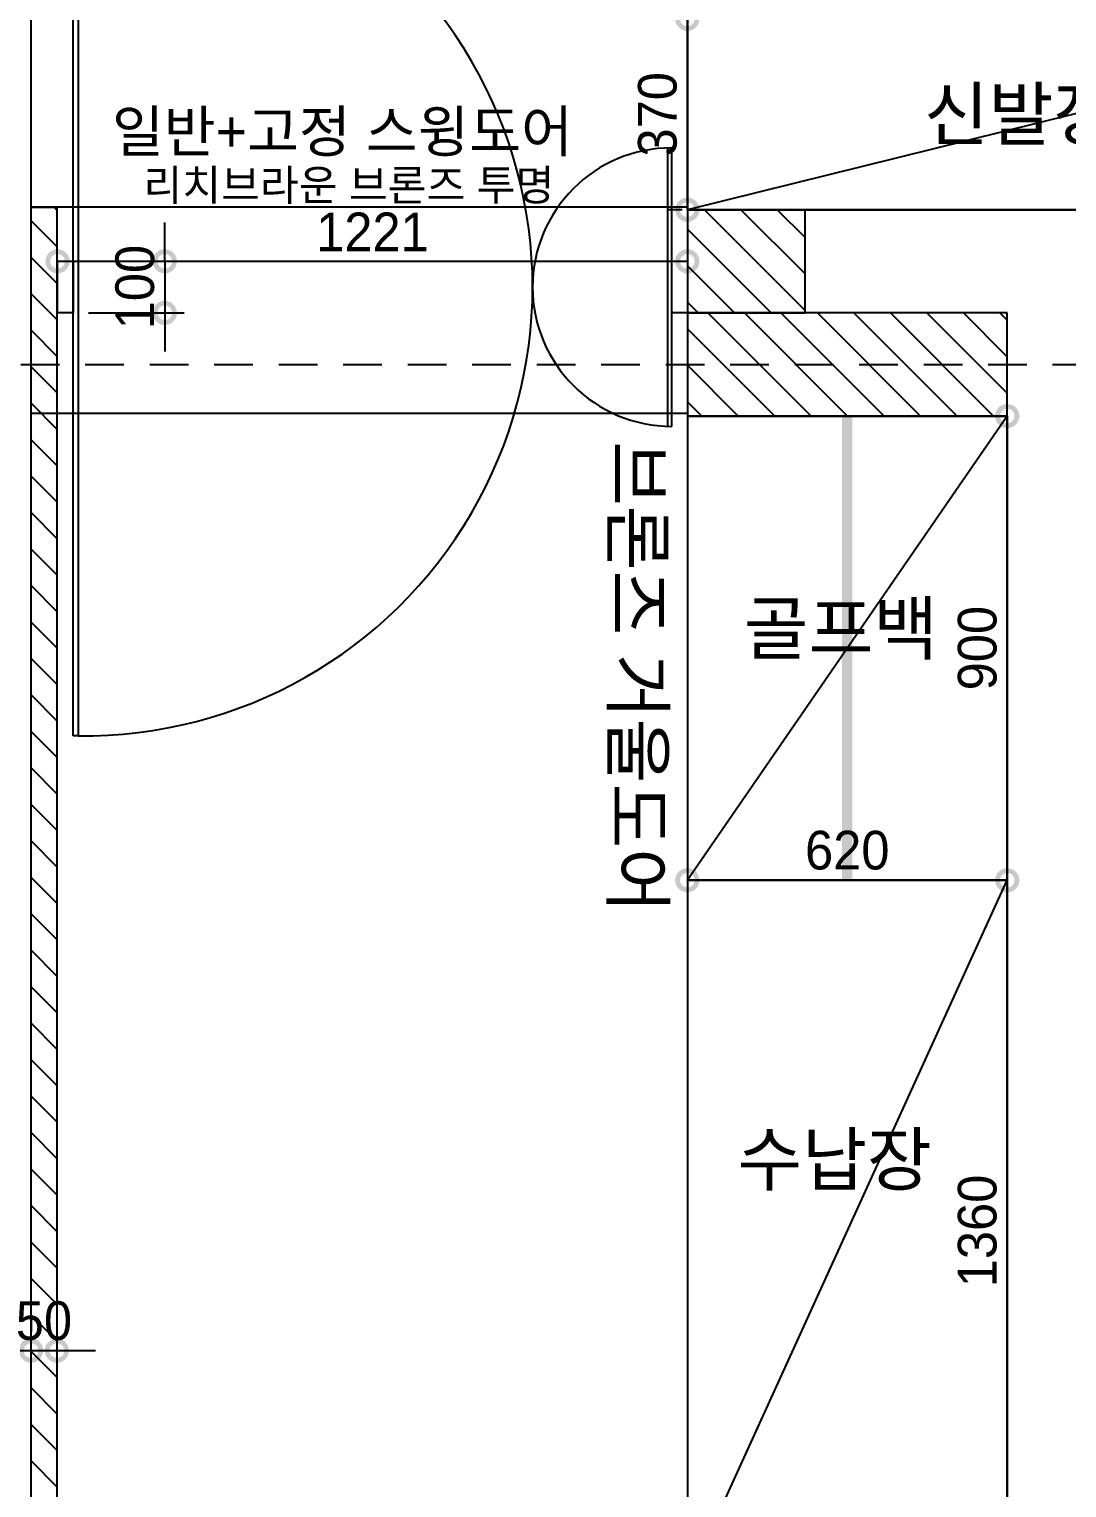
# Model space of a CAD drawing. Header units: inches. Extents: x -53835 to 52744, y -79586 to -50910.
# Drawn here: x 988 to 2999, y -56695 to -53867 of the extents above; entities that cross this region are included whole.
import ezdxf

# ---------------------------------------------------------------- set-up
doc = ezdxf.new("R2010")
doc.units = ezdxf.units.IN
doc.header["$LTSCALE"] = 50
doc.header["$MEASUREMENT"] = 0
doc.linetypes.add('HID', pattern=[2.5, 1.5, -1])
for name, color, linetype in [('0-ELC TEXT', 7, 'Continuous'), ('03-WAL NEW', 3, 'Continuous'), ('06-FUR', 6, 'Continuous'), ('06-LIGHT', 4, 'Continuous'), ('07-DIM WAL', 5, 'Continuous'), ('3.기호.계단선', 30, 'Continuous'), ('CO-DO-FR', 7, 'Continuous'), ('CO-DOOR', 8, 'Continuous'), ('도면층2', 2, 'Continuous')]:
    doc.layers.add(name, color=color, linetype=linetype)
doc.styles.add('스타일1', font='HY울릉도M.TTF')
doc.styles.add('코레일둥고', font='Korail_Round_Gothic_Medium.ttf')
doc.dimstyles.new('30', dxfattribs={"dimscale": 30, "dimtxt": 2.5, "dimasz": 2.5, "dimexe": 1.25, "dimexo": 2, "dimtad": 1, "dimdec": 0, "dimtxsty": '스타일1', "dimblk": 'DOTSMALL', "dimcen": 2.5, "dimclrd": 1, "dimclre": 1, "dimclrt": 2, "dimadec": 0, "dimazin": 0, "dimtfac": 1, "dimtix": 1, "dimtmove": 0, "dimatfit": 3, "dimldrblk": 'DOTSMALL', "dimfxl": 1.25, "dimarcsym": 0})

# ---------------------------------------------------------------- blocks, each defined once
blk = doc.blocks.new('vudauseh')
at = {"layer": '도면층2'}
for p, q in [((-43272.2, -59085.2), (-43272.2, -54864.2)), ((-40505, -55445.2), (-41772.2, -55445.2)), ((-41772.2, -55645.2), (-41772.2, -55445.2)), ((-41380.2, -55645.2), (-41772.2, -55645.2)), ((-41380.2, -58845.2), (-41380.2, -55645.2))]:
    blk.add_line(p, q, dxfattribs=at)
blk = doc.blocks.new('_DOTSMALL')
at = {"color": 0, "linetype": 'ByBlock', "const_width": 0.5}
blk.add_lwpolyline([(-0.0625, 0, 1), (0.0625, 0, 1)], format="xyb", close=True, dxfattribs=at)
blk = doc.blocks.new('*D206')
at = {"layer": '07-DIM WAL', "color": 1, "lineweight": -2, "transparency": 16777216}
for p, q in [((2203.3, -53847), (2225.8, -53847)), ((2263.3, -53847), (2263.3, -54217)), ((2253.3, -54217), (2225.8, -54217))]:
    blk.add_line(p, q, dxfattribs=at)
at = {"layer": 'Defpoints', "color": 0, "transparency": 16777216}
for p in [(2263.3, -53847), (2263.3, -54217), (2313.3, -54217)]:
    blk.add_point(p, dxfattribs=at)
at = {"layer": '07-DIM WAL', "color": 1, "lineweight": -2, "transparency": 16777216, "xscale": 75, "yscale": 75, "zscale": 75}
for p, rotation in [((2263.3, -53847), 90), ((2263.3, -54217), 270)]:
    blk.add_blockref('_DOTSMALL', p, dxfattribs=dict(at, rotation=rotation))
at = {"layer": '07-DIM WAL', "color": 2, "transparency": 16777216, "insert": (2205.6, -54032), "char_height": 75, "attachment_point": 5, "rotation": 90, "style": '스타일1'}
blk.add_mtext('370', dxfattribs=at)
blk = doc.blocks.new('*D207')
at = {"layer": '07-DIM WAL', "color": 1, "lineweight": -2, "transparency": 16777216}
for p, q in [((2823.3, -55517), (2845.8, -55517)), ((2883.3, -55517), (2883.3, -56877)), ((2823.3, -56877), (2845.8, -56877))]:
    blk.add_line(p, q, dxfattribs=at)
at = {"layer": 'Defpoints', "color": 0, "transparency": 16777216}
for p in [(2883.3, -55517), (2883.3, -56877), (2883.3, -56877)]:
    blk.add_point(p, dxfattribs=at)
at = {"layer": '07-DIM WAL', "color": 1, "lineweight": -2, "transparency": 16777216, "xscale": 75, "yscale": 75, "zscale": 75}
for p, rotation in [((2883.3, -55517), 90), ((2883.3, -56877), 270)]:
    blk.add_blockref('_DOTSMALL', p, dxfattribs=dict(at, rotation=rotation))
at = {"layer": '07-DIM WAL', "color": 2, "transparency": 16777216, "insert": (2825.6, -56197), "char_height": 75, "attachment_point": 5, "rotation": 90, "style": '스타일1'}
blk.add_mtext('1360', dxfattribs=at)
blk = doc.blocks.new('*D208')
at = {"layer": '07-DIM WAL', "color": 1, "lineweight": -2, "transparency": 16777216}
for p, q in [((2263.3, -55457), (2263.3, -55479.5)), ((2263.3, -55517), (2883.3, -55517)), ((2883.3, -55572.3), (2883.3, -55554.5))]:
    blk.add_line(p, q, dxfattribs=at)
at = {"layer": 'Defpoints', "color": 0, "transparency": 16777216}
for p in [(2883.3, -55512.3), (2263.3, -55517), (2883.3, -55517)]:
    blk.add_point(p, dxfattribs=at)
at = {"layer": '07-DIM WAL', "color": 1, "lineweight": -2, "transparency": 16777216, "xscale": 75, "yscale": 75, "zscale": 75, "rotation": 180}
blk.add_blockref('_DOTSMALL', (2263.3, -55517), dxfattribs=at)
at = {"layer": '07-DIM WAL', "color": 1, "lineweight": -2, "transparency": 16777216, "xscale": 75, "yscale": 75, "zscale": 75}
blk.add_blockref('_DOTSMALL', (2883.3, -55517), dxfattribs=at)
at = {"layer": '07-DIM WAL', "color": 2, "transparency": 16777216, "insert": (2573.3, -55459.2), "char_height": 75, "attachment_point": 5, "style": '스타일1'}
blk.add_mtext('620', dxfattribs=at)
blk = doc.blocks.new('*D220')
at = {"layer": '07-DIM WAL', "color": 1, "lineweight": -2, "transparency": 16777216}
for p, q in [((2823.3, -54617), (2845.8, -54617)), ((2883.3, -54617), (2883.3, -55517)), ((2823.3, -55517), (2845.8, -55517))]:
    blk.add_line(p, q, dxfattribs=at)
at = {"layer": 'Defpoints', "color": 0, "transparency": 16777216}
for p in [(2883.3, -54617), (2883.3, -55517), (2883.3, -55517)]:
    blk.add_point(p, dxfattribs=at)
at = {"layer": '07-DIM WAL', "color": 1, "lineweight": -2, "transparency": 16777216, "xscale": 75, "yscale": 75, "zscale": 75}
for p, rotation in [((2883.3, -54617), 90), ((2883.3, -55517), 270)]:
    blk.add_blockref('_DOTSMALL', p, dxfattribs=dict(at, rotation=rotation))
at = {"layer": '07-DIM WAL', "color": 2, "transparency": 16777216, "insert": (2825.6, -55067), "char_height": 75, "attachment_point": 5, "rotation": 90, "style": '스타일1'}
blk.add_mtext('900', dxfattribs=at)
blk = doc.blocks.new('*D234')
at = {"layer": '07-DIM WAL', "color": 1, "lineweight": -2, "transparency": 16777216}
for p, q in [((2263.3, -54266.8), (2263.3, -54279.5)), ((1042.6, -54317), (2263.3, -54317)), ((1042.6, -54377), (1042.6, -54354.5))]:
    blk.add_line(p, q, dxfattribs=at)
at = {"layer": 'Defpoints', "color": 0, "transparency": 16777216}
for p in [(1042.6, -54317), (2263.3, -54317), (2263.3, -54326.8)]:
    blk.add_point(p, dxfattribs=at)
at = {"layer": '07-DIM WAL', "color": 1, "lineweight": -2, "transparency": 16777216, "xscale": 75, "yscale": 75, "zscale": 75, "rotation": 180}
blk.add_blockref('_DOTSMALL', (1042.6, -54317), dxfattribs=at)
at = {"layer": '07-DIM WAL', "color": 1, "lineweight": -2, "transparency": 16777216, "xscale": 75, "yscale": 75, "zscale": 75}
blk.add_blockref('_DOTSMALL', (2263.3, -54317), dxfattribs=at)
at = {"layer": '07-DIM WAL', "color": 2, "transparency": 16777216, "insert": (1653, -54259.9), "char_height": 75, "attachment_point": 5, "style": '스타일1'}
blk.add_mtext('1221', dxfattribs=at)
blk = doc.blocks.new('*D314')
at = {"layer": '07-DIM WAL', "color": 1, "lineweight": -2, "transparency": 16777216}
for p, q in [((1250.5, -54317), (1250.5, -54242)), ((1102.6, -54317), (1288, -54317)), ((1250.5, -54317), (1250.5, -54417)), ((1102.6, -54417), (1288, -54417)), ((1250.5, -54417), (1250.5, -54492))]:
    blk.add_line(p, q, dxfattribs=at)
at = {"layer": 'Defpoints', "color": 0, "transparency": 16777216}
for p in [(1042.6, -54317), (1042.6, -54417), (1250.5, -54417)]:
    blk.add_point(p, dxfattribs=at)
at = {"layer": '07-DIM WAL', "color": 1, "lineweight": -2, "transparency": 16777216, "xscale": 75, "yscale": 75, "zscale": 75}
for p, rotation in [((1250.5, -54317), 270), ((1250.5, -54417), 90)]:
    blk.add_blockref('_DOTSMALL', p, dxfattribs=dict(at, rotation=rotation))
at = {"layer": '07-DIM WAL', "color": 2, "transparency": 16777216, "insert": (1192.7, -54367), "char_height": 75, "attachment_point": 5, "rotation": 90, "style": '스타일1'}
blk.add_mtext('100', dxfattribs=at)
blk = doc.blocks.new('*D462')
at = {"layer": '07-DIM WAL', "color": 1, "lineweight": -2, "transparency": 16777216}
for p, q in [((991.3, -56369), (991.3, -56391.5)), ((1041.3, -56369), (1041.3, -56391.5)), ((916.3, -56429), (1116.3, -56429))]:
    blk.add_line(p, q, dxfattribs=at)
at = {"layer": 'Defpoints', "color": 0, "transparency": 16777216}
for p in [(991.3, -56429), (1041.3, -56429), (1041.3, -56429)]:
    blk.add_point(p, dxfattribs=at)
at = {"layer": '07-DIM WAL', "color": 1, "lineweight": -2, "transparency": 16777216, "xscale": 75, "yscale": 75, "zscale": 75}
blk.add_blockref('_DOTSMALL', (991.3, -56429), dxfattribs=at)
at = {"layer": '07-DIM WAL', "color": 1, "lineweight": -2, "transparency": 16777216, "xscale": 75, "yscale": 75, "zscale": 75, "rotation": 180}
blk.add_blockref('_DOTSMALL', (1041.3, -56429), dxfattribs=at)
at = {"layer": '07-DIM WAL', "color": 2, "transparency": 16777216, "insert": (1016.3, -56371.3), "char_height": 75, "attachment_point": 5, "style": '스타일1'}
blk.add_mtext('50', dxfattribs=at)

msp = doc.modelspace()

# ---------------------------------------------------------------- hatches: boundary and pattern name
at = {"layer": '03-WAL NEW'}
h = msp.add_hatch(dxfattribs=at)
h.set_pattern_fill('_USER', color=256, scale=50, angle=135, pattern_type=0)
h.set_pattern_definition([(135, (-82279.61, -20748.035), (-35.35534, -35.35534), [])])
h.paths.add_polyline_path([(991.349, -57517.002), (1041.349, -57517.002), (1041.349, -54212.315), (991.349, -54212.315)])
h = msp.add_hatch(dxfattribs=at)
h.set_pattern_fill('_USER', color=256, scale=50, angle=135, pattern_type=0)
h.set_pattern_definition([(135, (-79609.61, -20748.035), (-35.35534, -35.35534), [])])
h.paths.add_polyline_path([(2491.349, -54217.002), (2263.349, -54217.002), (2263.349, -54417.002), (2491.349, -54417.002)])
h = msp.add_hatch(dxfattribs=at)
h.set_pattern_fill('_USER', color=256, scale=50, angle=135, pattern_type=0)
h.set_pattern_definition([(135, (0, 0), (-35.35534, -35.35534), [])])
h.paths.add_polyline_path([(2883.349, -54417.002), (2491.349, -54417.002), (2263.349, -54417.002), (2263.349, -54517.002), (2883.349, -54517.002)])
h.paths.add_polyline_path([(2883.349, -54517.002), (2263.349, -54517.002), (2263.349, -54617.002), (2883.349, -54617.002)])

# ---------------------------------------------------------------- linework, layer by layer
msp.add_lwpolyline([(991.349, -54212.315), (1041.349, -54212.315), (1041.349, -57517.002)], dxfattribs=at)
for points in [[(2491.349, -54217.002), (2263.349, -54217.002), (2263.349, -54417.002), (2491.349, -54417.002)], [(2883.349, -54417.002), (2263.349, -54417.002), (2263.349, -54617.002), (2883.349, -54617.002)]]:
    msp.add_lwpolyline(points, close=True, dxfattribs=at)
at = {"layer": '06-FUR'}
for p, q in [((2883.349, -54617.002), (2263.349, -55517.002)), ((2263.349, -56877.002), (2883.349, -55517.002))]:
    msp.add_line(p, q, dxfattribs=at)
for points in [[(5061.349, -54217.002), (5061.349, -53847.002), (2263.349, -53847.002), (2263.349, -54217.002), (5061.349, -54217.002)], [(3758.631, -53847.002), (2263.349, -54217.002)]]:
    msp.add_lwpolyline(points, dxfattribs=at)
for points in [[(2263.349, -55517.002), (2883.349, -55517.002), (2883.349, -54617.002), (2263.349, -54617.002)], [(2883.349, -55517.002), (2263.349, -55517.002), (2263.349, -56877.002), (2883.349, -56877.002)]]:
    msp.add_lwpolyline(points, close=True, dxfattribs=at)
at = {"layer": '06-LIGHT'}
for p, q in [((2263.349, -54212.315), (991.349, -54212.315)), ((2263.349, -54612.315), (991.349, -54612.315))]:
    msp.add_line(p, q, dxfattribs=at)
at = {"layer": '06-LIGHT', "color": 10, "linetype": 'HID', "const_width": 20}
msp.add_lwpolyline([(2573.349, -55517.002), (2573.349, -54617.002)], dxfattribs=at)
at = {"layer": '3.기호.계단선'}
msp.add_lwpolyline([(2263.349, -54217.002), (2263.349, -52587.002)], dxfattribs=at)
at = {"layer": '3.기호.계단선', "linetype": 'HID'}
msp.add_lwpolyline([(-278.651, -56007.002), (-278.651, -54517.002), (3198.53, -54517.002), (3198.53, -54867.905), (3656.131, -54867.905), (3656.131, -55139.42)], dxfattribs=at)
at = {"layer": 'CO-DO-FR'}
for points in [[(1042.591, -54317.002), (1072.591, -54317.002), (1072.591, -54417.002), (1042.591, -54417.002)], [(2233.349, -54317.002), (2263.349, -54317.002), (2263.349, -54417.002), (2233.349, -54417.002)]]:
    msp.add_lwpolyline(points, close=True, dxfattribs=at)
at = {"layer": 'CO-DOOR'}
msp.add_lwpolyline([(1072.591, -55237.002), (1072.591, -53497.002), (1082.591, -53497.002), (1082.591, -55237.002)], close=True, dxfattribs=at)
for points in [[(2224.912, -54097.134), (2224.912, -54636.87)], [(2233.349, -54637.002), (2233.349, -54097.002)]]:
    msp.add_lwpolyline(points, dxfattribs=at)
for centre, radius, start, end in [((1093.284, -54367.002), 870.066, 269.295852, 90.704148), ((2233.349, -54367.002), 270, 90, 270)]:
    msp.add_arc(centre, radius, start, end, dxfattribs=at)

# ---------------------------------------------------------------- block references
msp.add_blockref('vudauseh', (44263.598, 1228.239))

# ---------------------------------------------------------------- texts
at = {"layer": '0-ELC TEXT', "style": '코레일둥고'}
for s, height, p in [('신발장(키큰)', 100, (2721.815, -54081.613)), ('일반+고정 스윙도어', 80, (1148.13, -54105.059)), ('리치브라운 브론즈 투명', 60, (1208.999, -54199.148)), ('골프백', 100, (2372.855, -55078.463)), ('수납장', 100, (2360.378, -56107.909))]:
    msp.add_text(s, height=height, dxfattribs=at).set_placement(p)
msp.add_text('브론즈 거울도어', height=100, rotation=270, dxfattribs=at).set_placement((2117.38, -54665.37))

# ---------------------------------------------------------------- dimensions: what is measured, and where the dimension line sits
at = {"layer": '07-DIM WAL'}
for base, p1, p2, picture, middle in [((2263.349, -54217.002), (2263.349, -53847.002), (2313.349, -54217.002), '*D206', (2205.601, -54032.002)), ((1250.479, -54417.002), (1042.591, -54317.002), (1042.591, -54417.002), '*D314', (1192.731, -54367.002)), ((2883.349, -55517.002), (2883.349, -54617.002), (2883.349, -55517.002), '*D220', (2825.552, -55067.002)), ((2883.349, -56877.002), (2883.349, -55517.002), (2883.349, -56877.002), '*D207', (2825.552, -56197.002))]:
    dim = msp.add_linear_dim(base=base, p1=p1, p2=p2, angle=90, dimstyle='30', dxfattribs=at)
    dim.commit()
    dim.dimension.update_dxf_attribs({"geometry": picture, "text_midpoint": middle})
for base, p1, p2, picture, middle in [((2263.349, -54317.002), (1042.591, -54317.002), (2263.349, -54326.841), '*D234', (1652.97, -54259.903)), ((2883.349, -55517.002), (2263.349, -55517.002), (2883.349, -55512.315), '*D208', (2573.349, -55459.204)), ((1041.349, -56429.012), (991.349, -56429.012), (1041.349, -56429.012), '*D462', (1016.349, -56371.264))]:
    dim = msp.add_linear_dim(base=base, p1=p1, p2=p2, dimstyle='30', dxfattribs=at)
    dim.commit()
    dim.dimension.update_dxf_attribs({"geometry": picture, "text_midpoint": middle})

doc.saveas('drawing.dxf')
